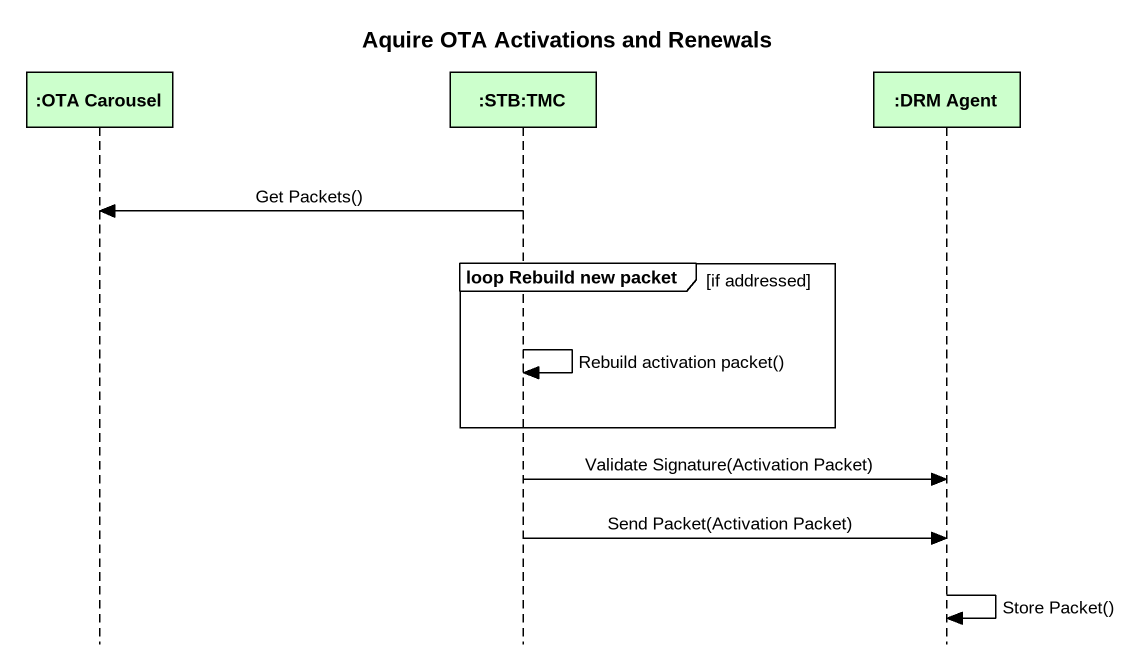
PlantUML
@startuml
title Aquire OTA Activations and Renewals
hide footbox
participant ":OTA Carousel" as OTA_Carousel #CCFFCC
participant ":STB:TMC" as STB_TMC #CCFFCC
participant ":DRM Agent" as DRM_Agent #CCFFCC

STB_TMC -> OTA_Carousel : Get Packets()
group loop Rebuild new packet [if addressed]
  STB_TMC -> STB_TMC : Rebuild activation packet()
end
STB_TMC -> DRM_Agent : Validate Signature(Activation Packet)
STB_TMC -> DRM_Agent : Send Packet(Activation Packet)
DRM_Agent -> DRM_Agent : Store Packet()
@enduml
